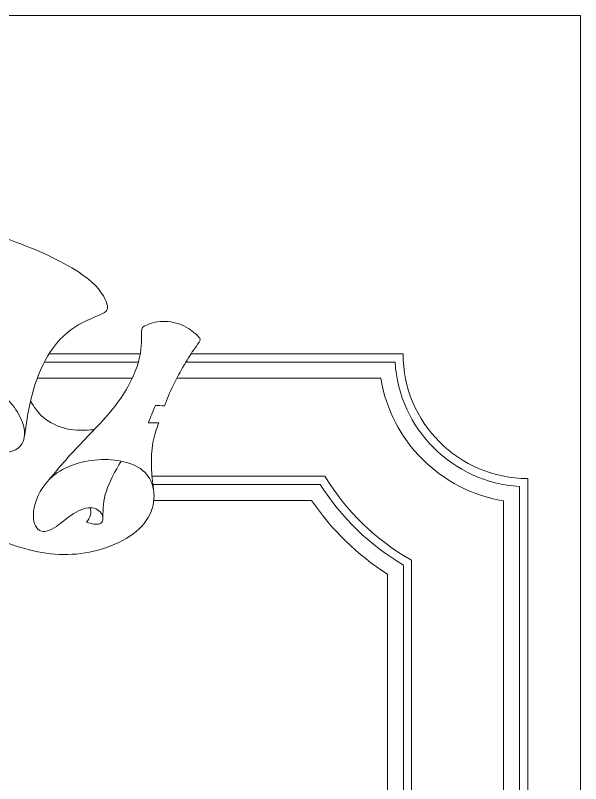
# Model space of a CAD drawing. Header units: millimetres. Extents: x 117 to 292, y -139 to 140.
# Drawn here: x 241.1 to 292.4, y 69.8 to 139.5 of the extents above; entities that cross this region are included whole.
import ezdxf

# ---------------------------------------------------------------- set-up
doc = ezdxf.new("R2010")
doc.units = ezdxf.units.MM
doc.header["$MEASUREMENT"] = 0
doc.layers.add('Layer 1', color=7, linetype='Continuous')

msp = doc.modelspace()

# ---------------------------------------------------------------- linework, layer by layer
at = {"layer": 'Layer 1', "lineweight": 20}
msp.add_lwpolyline([(117.2805, -125.8159), (292.3821, -125.8159), (292.3821, 139.5085), (117.2805, 139.5085), (117.2805, -125.8159)], close=True, dxfattribs=at)
for points, knots in [([(226.6797, 122.3995), (229.2517, 121.9779), (231.8239, 121.5561), (234.4295, 120.9416), (234.4295, 120.9416), (237.0353, 120.327), (239.6747, 119.5194), (241.9989, 118.5937), (241.9989, 118.5937), (244.3231, 117.668), (246.3324, 116.6239), (247.5585, 115.6687), (247.5585, 115.6687), (248.7846, 114.7134), (249.2278, 113.8467), (249.3804, 113.3248), (249.3804, 113.3248), (249.5332, 112.8029), (249.3952, 112.6254), (248.7748, 112.3399), (248.7748, 112.3399), (248.1543, 112.0543), (247.0513, 111.6603), (246.1059, 110.971), (246.1059, 110.971), (245.1604, 110.2816), (244.3724, 109.2966), (243.7717, 108.174), (243.7717, 108.174), (243.1709, 107.0513), (242.7573, 105.7906), (242.4762, 104.6222), (242.4762, 104.6222), (242.195, 103.4537), (242.0461, 102.3772), (241.8974, 101.3009)], [0, 0, 0, 0, 0.1, 0.1, 0.1, 0.1, 0.2, 0.2, 0.2, 0.2, 0.3, 0.3, 0.3, 0.3, 0.4, 0.4, 0.4, 0.4, 0.5, 0.5, 0.5, 0.5, 0.6, 0.6, 0.6, 0.6, 0.7, 0.7, 0.7, 0.7, 0.8, 0.8, 0.8, 0.8, 1, 1, 1, 1]), ([(244.0873, 97.3051), (244.875, 98.2607), (245.6627, 99.2166), (246.7607, 100.3788), (246.7607, 100.3788), (247.8587, 101.5412), (249.2671, 102.9101), (250.2864, 104.2667), (250.2864, 104.2667), (251.3057, 105.6233), (251.9361, 106.9678), (252.2438, 108.0683), (252.2438, 108.0683), (252.5516, 109.1689), (252.5368, 110.0257), (252.5246, 110.5156), (252.5246, 110.5156), (252.5123, 111.0056), (252.5023, 111.1288), (252.7731, 111.2913), (252.7731, 111.2913), (253.044, 111.4538), (253.5956, 111.6557), (254.2184, 111.7099), (254.2184, 111.7099), (254.8413, 111.764), (255.5358, 111.6704), (256.1389, 111.4193), (256.1389, 111.4193), (256.7421, 111.1682), (257.2543, 110.7595), (257.5374, 110.5009), (257.5374, 110.5009), (257.8206, 110.2424), (257.8748, 110.134), (257.8132, 109.974), (257.8132, 109.974), (257.7517, 109.814), (257.5743, 109.6022), (257.3256, 109.2452), (257.3256, 109.2452), (257.0769, 108.8882), (256.7568, 108.386), (256.412, 107.8025), (256.412, 107.8025), (256.0673, 107.2189), (255.6979, 106.5542), (255.3927, 105.9165), (255.3927, 105.9165), (255.0874, 105.2788), (254.846, 104.6681), (254.6048, 104.0575), (254.6048, 104.0575), (254.3291, 104.0722), (254.0533, 104.0871), (253.7776, 104.1018), (253.7776, 104.1018), (253.5659, 103.5799), (253.354, 103.0579), (253.1423, 102.5359), (253.1423, 102.5359), (253.4574, 102.531), (253.7727, 102.5261), (254.0878, 102.5212), (254.0878, 102.5212), (253.881, 101.9697), (253.6742, 101.4181), (253.5536, 100.7362), (253.5536, 100.7362), (253.433, 100.0541), (253.3984, 99.2416), (253.4206, 98.5202), (253.4206, 98.5202), (253.4428, 97.7989), (253.5219, 97.1686), (253.6007, 96.5384)], [0, 0, 0, 0, 0.05, 0.05, 0.05, 0.05, 0.1, 0.1, 0.1, 0.1, 0.15, 0.15, 0.15, 0.15, 0.2, 0.2, 0.2, 0.2, 0.25, 0.25, 0.25, 0.25, 0.3, 0.3, 0.3, 0.3, 0.35, 0.35, 0.35, 0.35, 0.4, 0.4, 0.4, 0.4, 0.45, 0.45, 0.45, 0.45, 0.5, 0.5, 0.5, 0.5, 0.55, 0.55, 0.55, 0.55, 0.6, 0.6, 0.6, 0.6, 0.65, 0.65, 0.65, 0.65, 0.7, 0.7, 0.7, 0.7, 0.75, 0.75, 0.75, 0.75, 0.8, 0.8, 0.8, 0.8, 0.85, 0.85, 0.85, 0.85, 0.9, 0.9, 0.9, 0.9, 1, 1, 1, 1]), ([(228.2056, 107.7142), (229.4736, 107.9283), (230.7416, 108.1425), (232.4786, 107.9543), (232.4786, 107.9543), (234.2155, 107.7659), (236.4218, 107.1748), (238.0615, 106.323), (238.0615, 106.323), (239.7012, 105.4711), (240.7748, 104.3582), (241.3656, 103.3094), (241.3656, 103.3094), (241.9566, 102.2606), (242.0649, 101.2755), (241.6907, 100.6404), (241.6907, 100.6404), (241.3165, 100.0052), (240.4595, 99.7194), (239.6472, 99.9066), (239.6472, 99.9066), (238.8347, 100.0938), (238.0664, 100.7536), (237.5346, 101.6793), (237.5346, 101.6793), (237.0029, 102.605), (236.7073, 103.7969), (235.9736, 104.5158), (235.9736, 104.5158), (235.24, 105.2347), (234.0679, 105.4809), (233.2605, 105.0673), (233.2605, 105.0673), (232.4529, 104.6537), (232.0096, 103.5801), (231.8963, 102.4131), (231.8963, 102.4131), (231.7831, 101.2461), (231.9998, 99.9854), (232.5118, 98.6067), (232.5118, 98.6067), (233.0239, 97.2279), (233.8316, 95.7308), (235.3285, 94.4309), (235.3285, 94.4309), (236.8254, 93.1309), (239.0119, 92.0278), (241.1292, 91.3385), (241.1292, 91.3385), (243.2467, 90.6491), (245.2953, 90.3733), (247.3979, 90.713), (247.3979, 90.713), (249.5005, 91.0528), (251.6575, 92.0082), (252.7604, 93.382), (252.7604, 93.382), (253.8633, 94.7558), (253.9127, 96.5484), (253.1396, 97.6563), (253.1396, 97.6563), (252.3664, 98.7642), (250.7709, 99.1878), (249.1854, 99.1878), (249.1854, 99.1878), (247.5998, 99.1878), (246.0239, 98.7642), (244.9061, 98.001), (244.9061, 98.001), (243.7884, 97.2377), (243.1285, 96.1347), (242.8577, 95.1745), (242.8577, 95.1745), (242.5868, 94.2142), (242.7051, 93.3968), (243.0153, 92.9881), (243.0153, 92.9881), (243.3255, 92.5794), (243.8278, 92.5794), (244.3793, 92.865), (244.3793, 92.865), (244.9308, 93.1506), (245.5316, 93.7219), (246.1373, 94.1404), (246.1373, 94.1404), (246.743, 94.559), (247.3536, 94.8248), (247.8608, 94.8199), (247.8608, 94.8199), (248.368, 94.815), (248.7717, 94.5392), (248.9342, 94.2093), (248.9342, 94.2093), (249.0968, 93.8795), (249.0179, 93.4952), (248.7422, 93.3672), (248.7422, 93.3672), (248.4664, 93.2392), (247.9936, 93.3673), (247.521, 93.4953), (247.521, 93.4953), (247.6737, 93.7094), (247.8266, 93.9237), (247.8832, 94.1443), (247.8832, 94.1443), (247.9398, 94.3651), (247.9003, 94.5926), (247.8608, 94.8199)], [0, 0, 0, 0, 0.0357143, 0.0357143, 0.0357143, 0.0357143, 0.0714286, 0.0714286, 0.0714286, 0.0714286, 0.1071429, 0.1071429, 0.1071429, 0.1071429, 0.1428571, 0.1428571, 0.1428571, 0.1428571, 0.1785714, 0.1785714, 0.1785714, 0.1785714, 0.2142857, 0.2142857, 0.2142857, 0.2142857, 0.25, 0.25, 0.25, 0.25, 0.2857143, 0.2857143, 0.2857143, 0.2857143, 0.3214286, 0.3214286, 0.3214286, 0.3214286, 0.3571429, 0.3571429, 0.3571429, 0.3571429, 0.3928571, 0.3928571, 0.3928571, 0.3928571, 0.4285714, 0.4285714, 0.4285714, 0.4285714, 0.4642857, 0.4642857, 0.4642857, 0.4642857, 0.5, 0.5, 0.5, 0.5, 0.5357143, 0.5357143, 0.5357143, 0.5357143, 0.5714286, 0.5714286, 0.5714286, 0.5714286, 0.6071429, 0.6071429, 0.6071429, 0.6071429, 0.6428571, 0.6428571, 0.6428571, 0.6428571, 0.6785714, 0.6785714, 0.6785714, 0.6785714, 0.7142857, 0.7142857, 0.7142857, 0.7142857, 0.75, 0.75, 0.75, 0.75, 0.7857143, 0.7857143, 0.7857143, 0.7857143, 0.8214286, 0.8214286, 0.8214286, 0.8214286, 0.8571429, 0.8571429, 0.8571429, 0.8571429, 0.8928571, 0.8928571, 0.8928571, 0.8928571, 0.9285714, 0.9285714, 0.9285714, 0.9285714, 1, 1, 1, 1]), ([(248.2079, 101.8855), (247.3686, 101.8487), (246.5291, 101.8118), (245.7279, 101.9854), (245.7279, 101.9854), (244.9266, 102.159), (244.1632, 102.5433), (243.623, 102.9978), (243.623, 102.9978), (243.0826, 103.4524), (242.7651, 103.9776), (242.4478, 104.5026)], [0, 0, 0, 0, 0.25, 0.25, 0.25, 0.25, 0.5, 0.5, 0.5, 0.5, 1, 1, 1, 1]), ([(250.6614, 99.0535), (250.1317, 98.1191), (249.6021, 97.1846), (249.3275, 96.3323), (249.3275, 96.3323), (249.0529, 95.48), (249.0332, 94.7096), (249.0136, 93.9393)], [0, 0, 0, 0, 0.3333333, 0.3333333, 0.3333333, 0.3333333, 1, 1, 1, 1])]:
    msp.add_open_spline(points, degree=3, knots=knots, dxfattribs=at)
for points in [[(244.1257, 108.7845), (244.1257, 108.7845), (252.4083, 108.7845), (252.4083, 108.7845)], [(257.0173, 108.7845), (257.0173, 108.7845), (276.2607, 108.7845), (276.2607, 108.7845)], [(287.5773, 97.4679), (281.3273, 97.4679), (276.2607, 102.5345), (276.2607, 108.7845)], [(252.235, 108.0371), (252.235, 108.0371), (243.6997, 108.0371), (243.6997, 108.0371)], [(275.5361, 108.0371), (275.5361, 108.0371), (256.5518, 108.0371), (256.5518, 108.0371)], [(286.8299, 96.7433), (280.7625, 97.114), (275.9068, 101.9697), (275.5361, 108.0371)], [(243.2829, 106.578), (243.2829, 106.578), (243.0627, 106.578), (243.0627, 106.578)], [(251.6841, 106.578), (251.6841, 106.578), (243.0629, 106.578), (243.0629, 106.578)], [(274.2357, 106.578), (274.2357, 106.578), (255.7257, 106.578), (255.7257, 106.578)], [(285.3708, 95.443), (279.6713, 96.3786), (275.1713, 100.8783), (274.2357, 106.578)], [(244.4868, 97.6817), (244.4868, 97.6817), (244.3978, 97.6817), (244.3978, 97.6817)], [(244.3979, 97.6817), (244.3979, 97.6817), (244.4868, 97.6817), (244.4868, 97.6817)], [(253.4717, 97.6817), (253.4717, 97.6817), (269.1646, 97.6817), (269.1646, 97.6817)], [(277.0427, 90.0403), (273.8032, 91.8649), (271.0844, 94.5049), (269.1646, 97.6818)], [(287.5773, 97.4679), (287.5773, 97.4679), (287.5773, -89.4046), (287.5773, -89.4046)], [(268.7475, 96.9343), (268.7475, 96.9343), (253.5517, 96.9343), (253.5517, 96.9343)], [(276.2952, 89.6081), (273.233, 91.4136), (270.641, 93.9318), (268.7475, 96.9343)], [(286.8299, -88.8719), (286.8299, -88.8719), (286.8299, 96.7432), (286.8299, 96.7432)], [(267.962, 95.4752), (267.962, 95.4752), (253.6406, 95.4752), (253.6406, 95.4752)], [(274.8361, 88.7949), (272.1163, 90.5321), (269.7745, 92.8095), (267.9621, 95.4752)], [(285.3708, -87.9749), (285.3708, -87.9749), (285.3708, 95.4429), (285.3708, 95.4429)], [(277.0426, 90.0402), (277.0426, 90.0402), (277.0426, -83.1861), (277.0426, -83.1861)], [(276.2952, -83.3026), (276.2952, -83.3026), (276.2952, 89.608), (276.2952, 89.608)], [(274.8359, -83.6787), (274.8359, -83.6787), (274.8361, 88.7949), (274.8361, 88.7949)]]:
    msp.add_open_spline(points, degree=3, dxfattribs=at)

doc.saveas('drawing.dxf')
